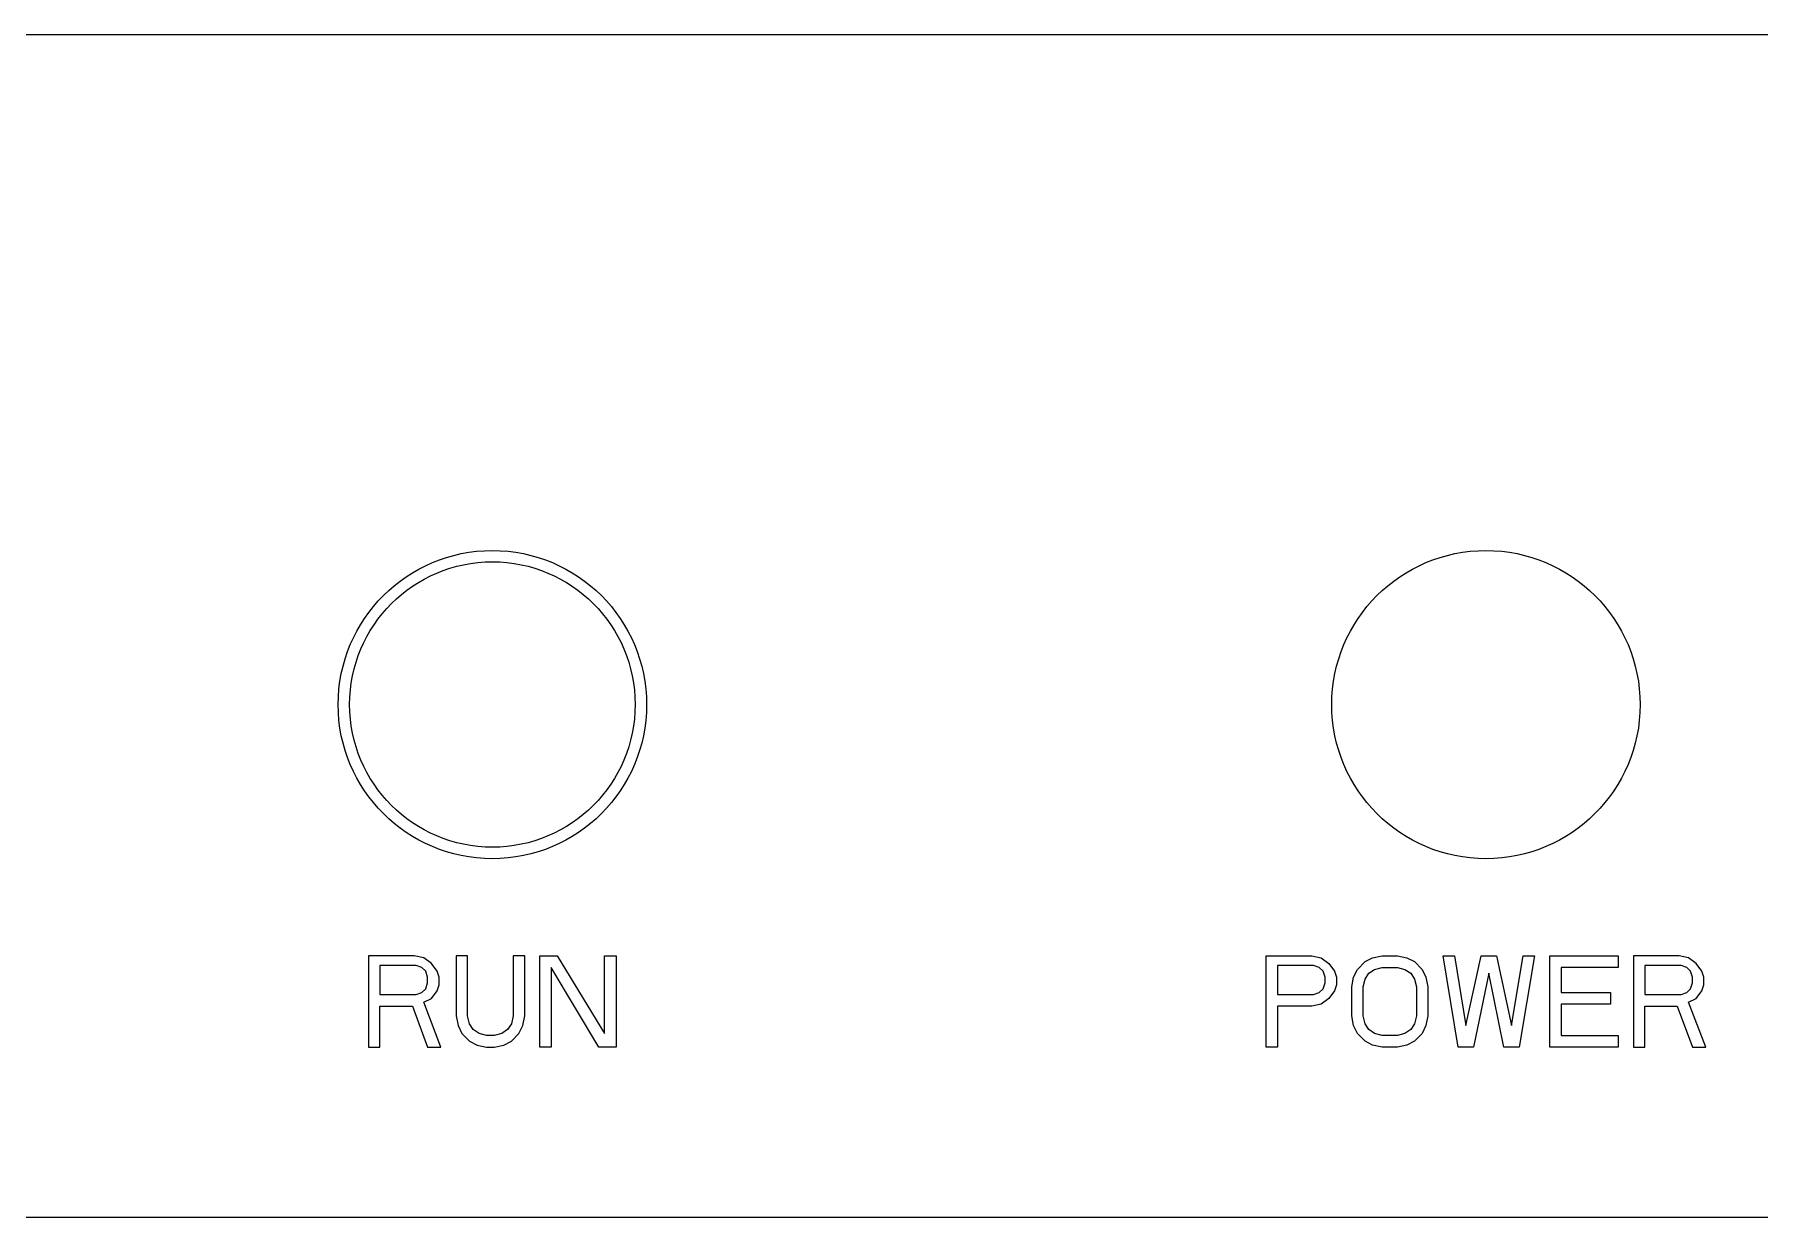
# Model space of a CAD drawing. Header units: millimetres. Extents: x 55614 to 110757, y -66981 to -47484.
# Drawn here: x 64229.2 to 64380.3, y -55087.6 to -54984 of the extents above; entities that cross this region are included whole.
import ezdxf

# ---------------------------------------------------------------- set-up
doc = ezdxf.new("R2010")
doc.units = ezdxf.units.MM
doc.layers.get('0').update_dxf_attribs({"lineweight": 15})
for name, color, linetype in [('2006-00087_0', 7, 'Continuous'), ('4212-20636_1_0', 7, 'Continuous'), ('4212-20665_4_1_0', 7, 'Continuous'), ('4212-68099_1_0', 7, 'Continuous')]:
    doc.layers.add(name, color=color, linetype=linetype)
doc.layers.add('THICK', color=7, linetype='Continuous', lineweight=0)

# ---------------------------------------------------------------- blocks, each defined once
blk = doc.blocks.new('erwqre')
at = {"linetype": 'Continuous'}
blk.add_circle((14670.91, -13650.73), 12.5, dxfattribs=at)
blk = doc.blocks.new('2-1725')
at = {"layer": '2006-00087_0', "color": 7, "linetype": 'Continuous'}
for centre in [(-16817.43, -72122.45), (-16730.43, -72122.45)]:
    blk.add_circle(centre, 13.5, dxfattribs=at)
at = {"layer": '4212-20636_1_0', "color": 7, "linetype": 'Continuous'}
blk.add_line((-16587.29, -72167.38), (-16873.57, -72167.38), dxfattribs=at)
at = {"layer": '4212-20665_4_1_0', "color": 7, "linetype": 'Continuous'}
for p, q in [((-16828.27, -72144.45), (-16828.27, -72152.45)), ((-16824.27, -72144.45), (-16828.27, -72144.45)), ((-16823.43, -72144.62), (-16824.27, -72144.45)), ((-16822.77, -72145.13), (-16823.43, -72144.62)), ((-16822.27, -72145.81), (-16822.77, -72145.13)), ((-16820.6, -72144.45), (-16820.6, -72149.72)), ((-16819.6, -72144.45), (-16820.6, -72144.45)), ((-16819.6, -72149.72), (-16819.6, -72144.45)), ((-16815.6, -72144.45), (-16815.6, -72149.72)), ((-16814.6, -72144.45), (-16815.6, -72144.45)), ((-16814.6, -72149.72), (-16814.6, -72144.45)), ((-16813.27, -72152.45), (-16813.27, -72144.45)), ((-16813.27, -72144.45), (-16811.77, -72144.45)), ((-16811.77, -72144.45), (-16807.6, -72151.26)), ((-16807.6, -72151.26), (-16807.6, -72144.45)), ((-16807.6, -72144.45), (-16806.6, -72144.45)), ((-16806.6, -72144.45), (-16806.6, -72152.45)), ((-16749.68, -72152.45), (-16749.68, -72144.45)), ((-16749.68, -72144.45), (-16745.68, -72144.45)), ((-16745.68, -72144.45), (-16744.85, -72144.62)), ((-16744.85, -72144.62), (-16744.18, -72145.13)), ((-16744.18, -72145.13), (-16743.68, -72145.81)), ((-16741.68, -72145.64), (-16741.02, -72144.96)), ((-16741.02, -72144.96), (-16740.35, -72144.62)), ((-16740.35, -72144.62), (-16739.52, -72144.45)), ((-16739.52, -72144.45), (-16738.18, -72144.45)), ((-16738.18, -72144.45), (-16737.35, -72144.62)), ((-16737.35, -72144.62), (-16736.68, -72144.96)), ((-16736.68, -72144.96), (-16736.02, -72145.64)), ((-16732.85, -72152.45), (-16734.18, -72144.45)), ((-16734.18, -72144.45), (-16733.18, -72144.45)), ((-16733.18, -72144.45), (-16732.18, -72150.57)), ((-16732.18, -72150.57), (-16730.85, -72144.45)), ((-16730.85, -72144.45), (-16729.52, -72144.45)), ((-16729.52, -72144.45), (-16728.18, -72150.57)), ((-16728.18, -72150.57), (-16727.18, -72144.45)), ((-16726.18, -72144.45), (-16727.52, -72152.45)), ((-16727.18, -72144.45), (-16726.18, -72144.45)), ((-16724.85, -72152.45), (-16724.85, -72144.45)), ((-16724.85, -72144.45), (-16718.85, -72144.45)), ((-16718.85, -72144.45), (-16718.85, -72145.47)), ((-16717.52, -72144.45), (-16717.52, -72152.45)), ((-16713.52, -72144.45), (-16717.52, -72144.45)), ((-16712.68, -72144.62), (-16713.52, -72144.45)), ((-16712.02, -72145.13), (-16712.68, -72144.62)), ((-16711.52, -72145.81), (-16712.02, -72145.13)), ((-16827.27, -72145.3), (-16827.27, -72147.85)), ((-16824.1, -72145.3), (-16827.27, -72145.3)), ((-16823.6, -72145.47), (-16824.1, -72145.3)), ((-16823.27, -72145.81), (-16823.6, -72145.47)), ((-16823.1, -72146.32), (-16823.27, -72145.81)), ((-16823.1, -72146.83), (-16823.1, -72146.32)), ((-16822.1, -72146.32), (-16822.27, -72145.81)), ((-16822.1, -72147), (-16822.1, -72146.32)), ((-16812.27, -72145.47), (-16812.27, -72152.45)), ((-16808.1, -72152.45), (-16812.27, -72145.47)), ((-16748.68, -72145.3), (-16748.68, -72147.85)), ((-16745.52, -72145.3), (-16748.68, -72145.3)), ((-16745.02, -72145.47), (-16745.52, -72145.3)), ((-16744.68, -72145.81), (-16745.02, -72145.47)), ((-16744.52, -72146.32), (-16744.68, -72145.81)), ((-16744.52, -72146.83), (-16744.52, -72146.32)), ((-16743.68, -72145.81), (-16743.52, -72146.32)), ((-16743.52, -72146.32), (-16743.52, -72147)), ((-16742.18, -72147.17), (-16742.02, -72146.32)), ((-16742.02, -72146.32), (-16741.68, -72145.64)), ((-16741.18, -72147.17), (-16741.02, -72146.49)), ((-16741.02, -72146.49), (-16740.68, -72145.98)), ((-16740.68, -72145.98), (-16740.18, -72145.64)), ((-16740.18, -72145.64), (-16739.52, -72145.47)), ((-16739.52, -72145.47), (-16738.18, -72145.47)), ((-16738.18, -72145.47), (-16737.52, -72145.64)), ((-16737.52, -72145.64), (-16737.02, -72145.98)), ((-16737.02, -72145.98), (-16736.68, -72146.49)), ((-16736.68, -72146.49), (-16736.52, -72147.17)), ((-16736.02, -72145.64), (-16735.68, -72146.32)), ((-16735.68, -72146.32), (-16735.52, -72147.17)), ((-16730.18, -72145.98), (-16731.52, -72152.45)), ((-16728.85, -72152.45), (-16730.18, -72145.98)), ((-16723.85, -72145.47), (-16723.85, -72147.68)), ((-16718.85, -72145.47), (-16723.85, -72145.47)), ((-16716.52, -72145.3), (-16716.52, -72147.85)), ((-16713.35, -72145.3), (-16716.52, -72145.3)), ((-16712.85, -72145.47), (-16713.35, -72145.3)), ((-16712.52, -72145.81), (-16712.85, -72145.47)), ((-16712.35, -72146.32), (-16712.52, -72145.81)), ((-16712.35, -72146.83), (-16712.35, -72146.32)), ((-16711.35, -72146.32), (-16711.52, -72145.81)), ((-16711.35, -72147), (-16711.35, -72146.32)), ((-16827.27, -72147.85), (-16824.1, -72147.85)), ((-16824.1, -72147.85), (-16823.6, -72147.68)), ((-16823.6, -72147.68), (-16823.27, -72147.34)), ((-16823.43, -72148.53), (-16822.77, -72148.19)), ((-16823.27, -72147.34), (-16823.1, -72146.83)), ((-16822.77, -72148.19), (-16822.27, -72147.51)), ((-16822.27, -72147.51), (-16822.1, -72147)), ((-16748.68, -72147.85), (-16745.52, -72147.85)), ((-16745.52, -72147.85), (-16745.02, -72147.68)), ((-16745.02, -72147.68), (-16744.68, -72147.34)), ((-16744.18, -72148.19), (-16744.85, -72148.7)), ((-16744.68, -72147.34), (-16744.52, -72146.83)), ((-16743.68, -72147.51), (-16744.18, -72148.19)), ((-16743.52, -72147), (-16743.68, -72147.51)), ((-16742.18, -72149.72), (-16742.18, -72147.17)), ((-16741.18, -72149.72), (-16741.18, -72147.17)), ((-16736.52, -72147.17), (-16736.52, -72149.72)), ((-16735.52, -72147.17), (-16735.52, -72149.72)), ((-16723.85, -72147.68), (-16719.52, -72147.68)), ((-16719.52, -72147.68), (-16719.52, -72148.7)), ((-16716.52, -72147.85), (-16713.35, -72147.85)), ((-16713.35, -72147.85), (-16712.85, -72147.68)), ((-16712.85, -72147.68), (-16712.52, -72147.34)), ((-16712.68, -72148.53), (-16712.02, -72148.19)), ((-16712.52, -72147.34), (-16712.35, -72146.83)), ((-16712.02, -72148.19), (-16711.52, -72147.51)), ((-16711.52, -72147.51), (-16711.35, -72147)), ((-16827.27, -72152.45), (-16827.27, -72148.87)), ((-16827.27, -72148.87), (-16824.43, -72148.87)), ((-16824.43, -72148.87), (-16823.1, -72152.45)), ((-16821.93, -72152.45), (-16823.43, -72148.53)), ((-16820.6, -72149.72), (-16820.43, -72150.57)), ((-16819.43, -72150.4), (-16819.6, -72149.72)), ((-16815.6, -72149.72), (-16815.77, -72150.4)), ((-16814.77, -72150.57), (-16814.6, -72149.72)), ((-16748.68, -72148.87), (-16748.68, -72152.45)), ((-16745.68, -72148.87), (-16748.68, -72148.87)), ((-16744.85, -72148.7), (-16745.68, -72148.87)), ((-16742.02, -72150.57), (-16742.18, -72149.72)), ((-16741.02, -72150.4), (-16741.18, -72149.72)), ((-16736.52, -72149.72), (-16736.68, -72150.4)), ((-16735.52, -72149.72), (-16735.68, -72150.57)), ((-16723.85, -72148.7), (-16723.85, -72151.43)), ((-16719.52, -72148.7), (-16723.85, -72148.7)), ((-16716.52, -72152.45), (-16716.52, -72148.87)), ((-16716.52, -72148.87), (-16713.68, -72148.87)), ((-16713.68, -72148.87), (-16712.35, -72152.45)), ((-16711.18, -72152.45), (-16712.68, -72148.53)), ((-16820.43, -72150.57), (-16820.1, -72151.26)), ((-16820.1, -72151.26), (-16819.43, -72151.94)), ((-16819.1, -72150.91), (-16819.43, -72150.4)), ((-16818.6, -72151.26), (-16819.1, -72150.91)), ((-16817.93, -72151.43), (-16818.6, -72151.26)), ((-16816.6, -72151.26), (-16817.27, -72151.43)), ((-16816.1, -72150.91), (-16816.6, -72151.26)), ((-16815.77, -72150.4), (-16816.1, -72150.91)), ((-16815.77, -72151.94), (-16815.1, -72151.26)), ((-16815.1, -72151.26), (-16814.77, -72150.57)), ((-16741.68, -72151.26), (-16742.02, -72150.57)), ((-16741.02, -72151.94), (-16741.68, -72151.26)), ((-16740.68, -72150.91), (-16741.02, -72150.4)), ((-16740.18, -72151.26), (-16740.68, -72150.91)), ((-16739.52, -72151.43), (-16740.18, -72151.26)), ((-16737.52, -72151.26), (-16738.18, -72151.43)), ((-16737.02, -72150.91), (-16737.52, -72151.26)), ((-16736.68, -72150.4), (-16737.02, -72150.91)), ((-16736.02, -72151.26), (-16736.68, -72151.94)), ((-16735.68, -72150.57), (-16736.02, -72151.26)), ((-16828.27, -72152.45), (-16827.27, -72152.45)), ((-16823.1, -72152.45), (-16821.93, -72152.45)), ((-16819.43, -72151.94), (-16818.77, -72152.28)), ((-16818.77, -72152.28), (-16817.93, -72152.45)), ((-16817.27, -72151.43), (-16817.93, -72151.43)), ((-16817.93, -72152.45), (-16817.27, -72152.45)), ((-16817.27, -72152.45), (-16816.43, -72152.28)), ((-16816.43, -72152.28), (-16815.77, -72151.94)), ((-16812.27, -72152.45), (-16813.27, -72152.45)), ((-16806.6, -72152.45), (-16808.1, -72152.45)), ((-16748.68, -72152.45), (-16749.68, -72152.45)), ((-16740.35, -72152.28), (-16741.02, -72151.94)), ((-16739.52, -72152.45), (-16740.35, -72152.28)), ((-16738.18, -72151.43), (-16739.52, -72151.43)), ((-16738.18, -72152.45), (-16739.52, -72152.45)), ((-16737.35, -72152.28), (-16738.18, -72152.45)), ((-16736.68, -72151.94), (-16737.35, -72152.28)), ((-16731.52, -72152.45), (-16732.85, -72152.45)), ((-16727.52, -72152.45), (-16728.85, -72152.45)), ((-16718.85, -72152.45), (-16724.85, -72152.45)), ((-16723.85, -72151.43), (-16718.85, -72151.43)), ((-16718.85, -72151.43), (-16718.85, -72152.45)), ((-16717.52, -72152.45), (-16716.52, -72152.45)), ((-16712.35, -72152.45), (-16711.18, -72152.45))]:
    blk.add_line(p, q, dxfattribs=at)
at = {"layer": '4212-68099_1_0', "color": 7, "linetype": 'Continuous'}
blk.add_line((-16906.83, -72063.75), (-16555.43, -72063.75), dxfattribs=at)
at = {"color": 2}
blk.add_blockref('erwqre', (-31488.34, -58471.71), dxfattribs=at)

msp = doc.modelspace()

# ---------------------------------------------------------------- block references
at = {"layer": 'THICK', "lineweight": -3}
msp.add_blockref('2-1725', (81086.76, 17079.761), dxfattribs=at)

doc.saveas('drawing.dxf')
